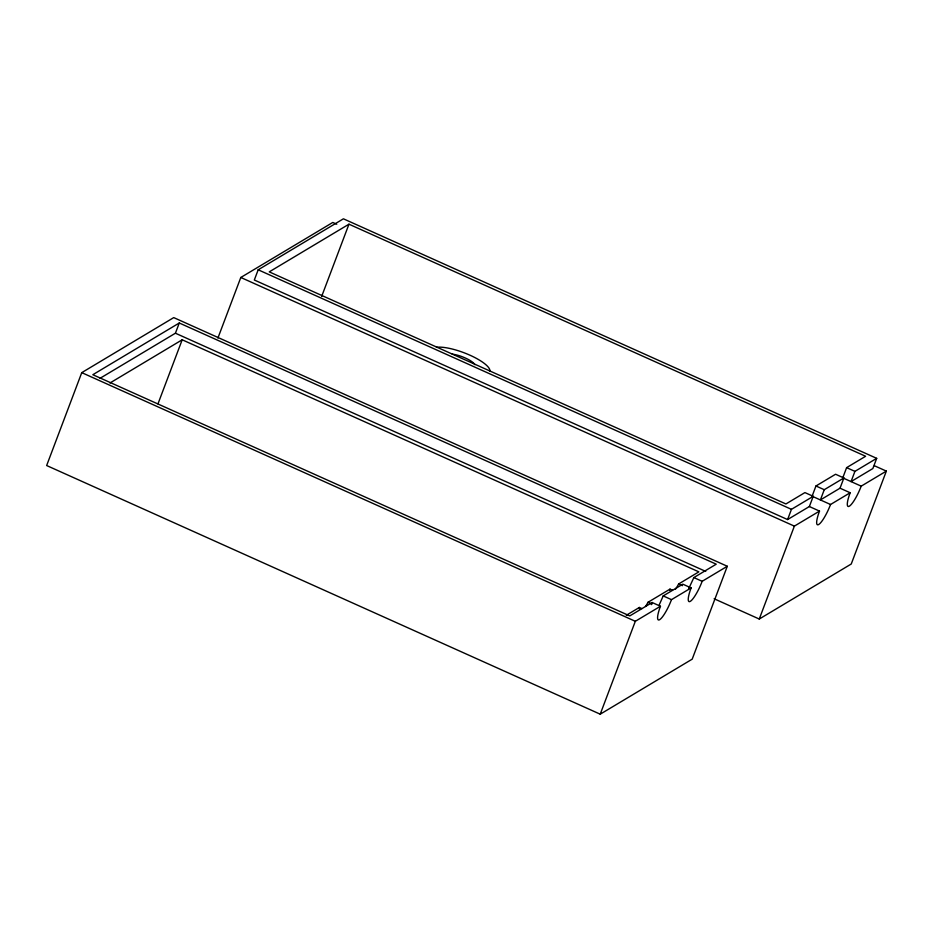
<?xml version="1.0" encoding="UTF-8"?>
<svg xmlns="http://www.w3.org/2000/svg" width="933" height="933" viewBox="0 0 933 933"><rect width="100%" height="100%" fill="white"/><g stroke="black" fill="none" stroke-linecap="round" stroke-linejoin="round"><path stroke-width="1.4" d="M639.163 608.817L639.362 607.453L641.892 608.596M669.824 590.472L670.022 589.12L672.553 590.251M651.432 604.631L652.155 602.52L660.459 606.252A18.602 3.837 -65.8 0 0 659.666 619.675A18.602 3.837 -65.8 0 0 671.503 599.651L691.12 587.907A18.602 3.837 -65.8 0 0 690.327 601.33A18.602 3.837 -65.8 0 0 702.164 581.306L727.297 566.261L173.736 317.605L81.754 372.64L46.65 465.532L600.222 714.188L692.193 659.165L727.297 566.261M100.076 378.285L175.416 333.209L179.276 322.993L716.241 564.185L693.86 577.574L688.787 588.513M157.969 403.884L182.192 339.787L698.852 571.859L678.641 583.965L677.626 585.807A18.602 3.837 -65.8 0 1 675.48 589.155M217.914 338.061L240.807 277.474L332.778 222.451L336.766 224.235M876.693 458.348L854.92 471.375L851.059 481.591L872.833 468.564L876.693 458.348L343.414 218.812L258.184 269.8L254.324 280.017L787.592 519.564L809.366 506.537L813.226 496.321L804.922 492.589L785.913 503.96L269.252 271.876L348.965 224.188L865.626 456.272L846.616 467.643L842.756 477.859L861.206 486.151L886.35 471.107L874.408 465.742M321.652 296.461L348.965 224.188M600.222 714.188L635.326 621.296L660.459 606.252M787.592 519.564L791.452 509.336L813.226 496.321M714.13 598.764L759.264 619.034L794.368 526.13L819.512 511.097A18.602 3.837 -65.8 0 0 818.707 524.509A18.602 3.837 -65.8 0 0 830.545 504.496L850.173 492.752A18.602 3.837 -65.8 0 0 849.368 506.176A18.602 3.837 -65.8 0 0 861.206 486.151M843.887 477.976L824.259 489.708L820.399 499.936L840.027 488.192L843.887 477.976L835.583 474.244L815.955 485.988L812.095 496.204L830.545 504.496M886.35 471.107L851.246 564.01L759.264 619.034M691.12 587.907L682.816 584.175L663.2 595.919L659.304 604.724M670.022 589.12L647.98 602.298L646.966 604.152A18.602 3.837 -65.8 0 1 645.519 606.473M179.276 322.993L92.822 374.716L629.775 615.908L652.155 602.52M109.954 383.008L182.192 339.787M626.276 615.29L639.362 607.453M846.616 467.643L854.92 471.375M840.027 488.192L850.173 492.752M815.955 485.988L824.259 489.708M809.366 506.537L819.512 511.097M258.184 269.8L791.452 509.336M240.807 277.474L794.368 526.13M175.416 333.209L705.733 571.416M693.86 577.574L702.164 581.306M678.641 583.965L682.443 585.667M663.2 595.919L671.503 599.651M647.98 602.298L651.782 604.013M81.754 372.64L635.326 621.296M436.434 347.286A31.011 8.595 20.7 0 1 469.987 355.216A31.011 8.595 20.7 0 1 489.895 371.311M452.19 354.132A15.301 4.245 20.7 0 1 474.885 364.675"/></g></svg>
